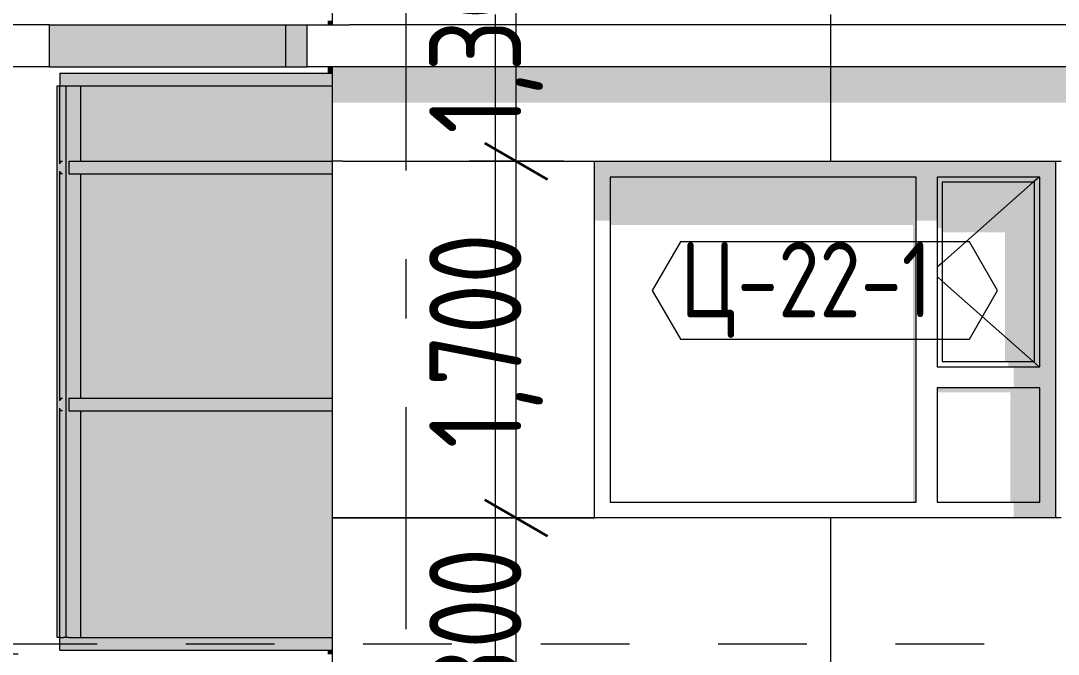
# Model space of a CAD drawing. Header units: millimetres. Extents: x 18162 to 7085488, y 72188 to 247925.
# Drawn here: x 5804672 to 5809622, y 142334 to 145354 of the extents above; entities that cross this region are included whole.
import ezdxf
from ezdxf.enums import TextEntityAlignment as Align

# ---------------------------------------------------------------- set-up
doc = ezdxf.new("R2010")
doc.units = ezdxf.units.MM
doc.header["$MEASUREMENT"] = 0
doc.linetypes.add('Dashed', pattern=[423.333333, 211.666667, -211.666667])
doc.linetypes.add('Double Dashed', pattern=[1093.611073, 529.166651, -211.666656, 141.111112, -211.666656])
for name, color, linetype in [('Archicad Windows', 7, 'Continuous'), ('Finish - Wall', 7, 'Continuous'), ('Structural - Bearing', 7, 'Continuous'), ('Structural - Grid', 7, 'Continuous')]:
    doc.layers.add(name, color=color, linetype=linetype)
doc.styles.add('GENERATED_STYLE_3', font='', dxfattribs={"width": 0.8})
doc.styles.get('GENERATED_STYLE_3').set_extended_font_data('ISOCPEUR MON')
doc.dimstyles.new('GENERATED_STYLE__15', dxfattribs={"dimtxt": 440.00001, "dimasz": 228, "dimexe": 0.18, "dimexo": 150, "dimgap": 0, "dimtad": 1, "dimdec": 0, "dimzin": 0, "dimdsep": 46, "dimtxsty": 'GENERATED_STYLE_3', "dimblk": 'ARROWHEAD_2', "dimblk1": 'ARROWHEAD_2', "dimblk2": 'ARROWHEAD_2', "dimcen": 0.09, "dimclrd": 13, "dimclre": 13, "dimclrt": 13, "dimadec": 0, "dimazin": 0, "dimtfac": 1, "dimtdec": 4, "dimtmove": 0, "dimatfit": 3, "dimfxl": 1, "dimtolj": 1, "dimtzin": 0, "dimarcsym": 0})
doc.dimstyles.new('GENERATED_STYLE__19', dxfattribs={"dimtxt": 440.00001, "dimasz": 228, "dimexe": 0.18, "dimexo": 31028.935828, "dimgap": 0, "dimtad": 1, "dimdec": 0, "dimzin": 0, "dimdsep": 46, "dimtxsty": 'GENERATED_STYLE_3', "dimblk": 'ARROWHEAD_2', "dimblk1": 'ARROWHEAD_2', "dimblk2": 'ARROWHEAD_2', "dimcen": 0.09, "dimclrd": 13, "dimclre": 13, "dimclrt": 13, "dimadec": 0, "dimazin": 0, "dimtfac": 1, "dimtdec": 4, "dimtmove": 0, "dimatfit": 3, "dimfxl": 1, "dimtolj": 1, "dimtzin": 0, "dimarcsym": 0})
doc.dimstyles.new('GENERATED_STYLE__21', dxfattribs={"dimtxt": 440.00001, "dimasz": 228, "dimexe": 0.18, "dimexo": 31149.347984, "dimgap": 0, "dimtad": 1, "dimdec": 0, "dimzin": 0, "dimdsep": 46, "dimtxsty": 'GENERATED_STYLE_3', "dimblk": 'ARROWHEAD_2', "dimblk1": 'ARROWHEAD_2', "dimblk2": 'ARROWHEAD_2', "dimcen": 0.09, "dimclrd": 13, "dimclre": 13, "dimclrt": 13, "dimadec": 0, "dimazin": 0, "dimtfac": 1, "dimtdec": 4, "dimtmove": 0, "dimatfit": 3, "dimfxl": 1, "dimtolj": 1, "dimtzin": 0, "dimarcsym": 0})
doc.dimstyles.new('GENERATED_STYLE__30', dxfattribs={"dimtxt": 440.00001, "dimasz": 228, "dimexe": 0.18, "dimexo": 0.0625, "dimgap": 0, "dimtad": 1, "dimdec": 0, "dimzin": 0, "dimdsep": 46, "dimtxsty": 'GENERATED_STYLE_3', "dimblk": 'ARROWHEAD_2', "dimblk1": 'ARROWHEAD_2', "dimblk2": 'ARROWHEAD_2', "dimcen": 0.09, "dimclrd": 13, "dimclre": 13, "dimclrt": 13, "dimadec": 0, "dimazin": 0, "dimtfac": 1, "dimtdec": 4, "dimtmove": 0, "dimatfit": 3, "dimfxl": 1, "dimtolj": 1, "dimtzin": 0, "dimarcsym": 0})

# ---------------------------------------------------------------- blocks, each defined once
blk = doc.blocks.new('*X2405', base_point=(5785635.3, 106384.1))
at = {"layer": 'Structural - Bearing', "color": 8, "linetype": 'Continuous', "lineweight": 13}
for p, q in [((5806208.8, 144684.1), (5806158.8, 144684.1)), ((5806158.8, 142984.1), (5806208.8, 142984.1)), ((5806208.8, 142984.1), (5806158.8, 142984.1))]:
    blk.add_line(p, q, dxfattribs=at)
blk = doc.blocks.new('*X2406', base_point=(5785635.3, 106384.1))
at = {"layer": 'Structural - Bearing', "color": 8, "linetype": 'Continuous', "lineweight": 13}
for p, q in [((5806935.3, 145134.1), (5806935.3, 142984.1)), ((5808535.3, 145134.1), (5808535.3, 144684.1)), ((5806208.8, 144684.1), (5806435.3, 144684.1)), ((5806435.3, 144684.1), (5806935.3, 144684.1)), ((5806935.3, 144684.1), (5807408.8, 144684.1)), ((5809608.8, 144684.1), (5809635.3, 144684.1)), ((5806208.8, 142984.1), (5806435.3, 142984.1)), ((5806435.3, 142984.1), (5806208.8, 142984.1)), ((5806935.3, 142984.1), (5806435.3, 142984.1)), ((5806435.3, 142984.1), (5806935.3, 142984.1)), ((5806935.3, 142984.1), (5807408.8, 142984.1)), ((5806935.3, 142984.1), (5806935.3, 142384.1)), ((5807408.8, 142984.1), (5806935.3, 142984.1)), ((5808535.3, 142984.1), (5808535.3, 142384.1)), ((5809635.3, 142984.1), (5809608.8, 142984.1)), ((5806935.3, 142384.1), (5806935.3, 142284.1)), ((5808535.3, 142384.1), (5808535.3, 142284.1))]:
    blk.add_line(p, q, dxfattribs=at)
blk = doc.blocks.new('*X2416', base_point=(5785635.3, 106384.1))
at = {"layer": 'Structural - Bearing', "color": 8, "linetype": 'Continuous', "lineweight": 13}
for p, q in [((5806935.3, 145334.1), (5806935.3, 145134.1)), ((5808535.3, 145334.1), (5808535.3, 145134.1))]:
    blk.add_line(p, q, dxfattribs=at)
blk = doc.blocks.new('*X2421', base_point=(5785635.3, 106384.1))
at = {"layer": 'Structural - Bearing', "color": 8, "linetype": 'Continuous', "lineweight": 13}
for p, q in [((5806935.3, 145384.1), (5806935.3, 145334.1)), ((5808535.3, 145384.1), (5808535.3, 145334.1))]:
    blk.add_line(p, q, dxfattribs=at)
blk = doc.blocks.new('*X2425', base_point=(5785635.3, 106384.1))
at = {"layer": 'Structural - Bearing', "color": 7, "linetype": 'Continuous', "lineweight": 9}
blk.add_line((5805935.3, 145334.1), (5805935.3, 145134.1), dxfattribs=at)
blk = doc.blocks.new('*D2547', base_point=(5785635.3, 106384.1))
at = {"color": 12, "linetype": 'Continuous', "lineweight": 35}
for p, q in [((5803132.1, 142420.7), (5803432.1, 142247.5)), ((5803132.1, 142220.7), (5803432.1, 142047.5))]:
    blk.add_line(p, q, dxfattribs=at)
at = {"color": 13, "linetype": 'Continuous', "lineweight": 13}
for p, q in [((5804658.8, 142334.1), (5803057.1, 142334.1)), ((5803282.1, 142134.1), (5803282.1, 142334.1)), ((5804658.8, 142134.1), (5803057.1, 142134.1))]:
    blk.add_line(p, q, dxfattribs=at)
blk = doc.blocks.new('ARROWHEAD_2')
at = {"color": 0, "linetype": 'Continuous', "lineweight": 0}
for p, q in [((-0.378, -0.655), (0.378, 0.655)), ((0, 0), (-1, 0))]:
    blk.add_line(p, q, dxfattribs=at)
blk = doc.blocks.new('*D2548', base_point=(5785635.3, 106384.1))
at = {"color": 12, "linetype": 'Continuous', "lineweight": 35}
for p, q in [((5803132.1, 145220.7), (5803432.1, 145047.5)), ((5803132.1, 142420.7), (5803432.1, 142247.5))]:
    blk.add_line(p, q, dxfattribs=at)
at = {"color": 13, "linetype": 'Continuous', "lineweight": 13}
for p, q in [((5804658.8, 145134.1), (5803057.1, 145134.1)), ((5803282.1, 142334.1), (5803282.1, 145134.1)), ((5804658.8, 142334.1), (5803057.1, 142334.1))]:
    blk.add_line(p, q, dxfattribs=at)
at = {"color": 13, "lineweight": 13, "char_height": 440, "attachment_point": 7, "rotation": 90, "style": 'GENERATED_STYLE_3'}
for s, insert in [('\\A1;{\\pql;\\fISOCPEUR MON|b0|i0|c0|p0;\\W0.800000;2,800}', (5803409.6, 143549.6)), ('\\A1;{\\pql;\\fISOCPEUR MON|b0|i0|c0|p0;\\W0.800000;200}', (5803321.8, 142420.8))]:
    blk.add_mtext(s, dxfattribs=dict(at, insert=insert))
blk = doc.blocks.new('*D2549', base_point=(5785635.3, 106384.1))
at = {"color": 12, "linetype": 'Continuous', "lineweight": 35}
for p, q in [((5803132.1, 145420.7), (5803432.1, 145247.5)), ((5803132.1, 145220.7), (5803432.1, 145047.5))]:
    blk.add_line(p, q, dxfattribs=at)
at = {"color": 13, "linetype": 'Continuous', "lineweight": 13}
for p, q in [((5804658.8, 145334.1), (5803057.1, 145334.1)), ((5803282.1, 145134.1), (5803282.1, 145334.1)), ((5804658.8, 145134.1), (5803057.1, 145134.1))]:
    blk.add_line(p, q, dxfattribs=at)
blk = doc.blocks.new('*D2550', base_point=(5785635.3, 106384.1))
at = {"color": 12, "linetype": 'Continuous', "lineweight": 35}
for p, q in [((5803132.1, 148220.7), (5803432.1, 148047.5)), ((5803132.1, 145420.7), (5803432.1, 145247.5))]:
    blk.add_line(p, q, dxfattribs=at)
at = {"color": 13, "linetype": 'Continuous', "lineweight": 13}
for p, q in [((5804658.8, 148134.1), (5803057.1, 148134.1)), ((5803282.1, 145334.1), (5803282.1, 148134.1)), ((5804658.8, 145334.1), (5803057.1, 145334.1))]:
    blk.add_line(p, q, dxfattribs=at)
at = {"color": 13, "lineweight": 13, "char_height": 440, "attachment_point": 7, "rotation": 90, "style": 'GENERATED_STYLE_3'}
for s, insert in [('\\A1;{\\pql;\\fISOCPEUR MON|b0|i0|c0|p0;\\W0.800000;2,800}', (5803409.6, 146549.6)), ('\\A1;{\\pql;\\fISOCPEUR MON|b0|i0|c0|p0;\\W0.800000;200}', (5803321.8, 145420.8))]:
    blk.add_mtext(s, dxfattribs=dict(at, insert=insert))
blk = doc.blocks.new('*D2582', base_point=(5785635.3, 106384.1))
at = {"color": 12, "linetype": 'Continuous', "lineweight": 35}
for p, q in [((5806885.7, 143070.7), (5807185.7, 142897.5)), ((5806885.7, 141770.7), (5807185.7, 141597.5))]:
    blk.add_line(p, q, dxfattribs=at)
at = {"color": 13, "linetype": 'Continuous', "lineweight": 13}
for p, q in [((5807260.7, 142984.1), (5806810.7, 142984.1)), ((5807035.7, 141684.1), (5807035.7, 142984.1)), ((5807260.7, 141684.1), (5806810.7, 141684.1))]:
    blk.add_line(p, q, dxfattribs=at)
at = {"color": 13, "lineweight": 13, "insert": (5807163.3, 141815.9), "char_height": 440, "attachment_point": 7, "rotation": 90, "style": 'GENERATED_STYLE_3'}
blk.add_mtext('\\A1;{\\pql;\\fISOCPEUR MON|b0|i0|c0|p0;\\W0.800000;1,300}', dxfattribs=at)
blk = doc.blocks.new('*D2583', base_point=(5785635.3, 106384.1))
at = {"color": 12, "linetype": 'Continuous', "lineweight": 35}
for p, q in [((5806885.7, 144770.7), (5807185.7, 144597.5)), ((5806885.7, 143070.7), (5807185.7, 142897.5))]:
    blk.add_line(p, q, dxfattribs=at)
at = {"color": 13, "linetype": 'Continuous', "lineweight": 13}
for p, q in [((5807260.7, 144684.1), (5806810.7, 144684.1)), ((5807035.7, 142984.1), (5807035.7, 144684.1)), ((5807260.7, 142984.1), (5806810.7, 142984.1))]:
    blk.add_line(p, q, dxfattribs=at)
at = {"color": 13, "lineweight": 13, "insert": (5807163.3, 143315.9), "char_height": 440, "attachment_point": 7, "rotation": 90, "style": 'GENERATED_STYLE_3'}
blk.add_mtext('\\A1;{\\pql;\\fISOCPEUR MON|b0|i0|c0|p0;\\W0.800000;1,700}', dxfattribs=at)
blk = doc.blocks.new('*D2584', base_point=(5785635.3, 106384.1))
at = {"color": 12, "linetype": 'Continuous', "lineweight": 35}
for p, q in [((5806885.7, 146070.7), (5807185.7, 145897.5)), ((5806885.7, 144770.7), (5807185.7, 144597.5))]:
    blk.add_line(p, q, dxfattribs=at)
at = {"color": 13, "linetype": 'Continuous', "lineweight": 13}
for p, q in [((5807260.7, 145984.1), (5806810.7, 145984.1)), ((5807035.7, 144684.1), (5807035.7, 145984.1)), ((5807260.7, 144684.1), (5806810.7, 144684.1))]:
    blk.add_line(p, q, dxfattribs=at)
at = {"color": 13, "lineweight": 13, "insert": (5807163.3, 144815.9), "char_height": 440, "attachment_point": 7, "rotation": 90, "style": 'GENERATED_STYLE_3'}
blk.add_mtext('\\A1;{\\pql;\\fISOCPEUR MON|b0|i0|c0|p0;\\W0.800000;1,300}', dxfattribs=at)
blk = doc.blocks.new('*D2616', base_point=(5785635.3, 106384.1))
at = {"color": 12, "linetype": 'Continuous', "lineweight": 35}
for p, q in [((5838328.4, 142420.7), (5838628.4, 142247.5)), ((5838328.4, 142220.7), (5838628.4, 142047.5))]:
    blk.add_line(p, q, dxfattribs=at)
at = {"color": 13, "linetype": 'Continuous', "lineweight": 13}
for p, q in [((5838703.4, 142334.1), (5837187.8, 142334.1)), ((5838478.4, 142134.1), (5838478.4, 142334.1)), ((5838703.4, 142134.1), (5837187.8, 142134.1))]:
    blk.add_line(p, q, dxfattribs=at)
blk = doc.blocks.new('*D2617', base_point=(5785635.3, 106384.1))
at = {"color": 12, "linetype": 'Continuous', "lineweight": 35}
for p, q in [((5838328.4, 145220.7), (5838628.4, 145047.5)), ((5838328.4, 142420.7), (5838628.4, 142247.5))]:
    blk.add_line(p, q, dxfattribs=at)
at = {"color": 13, "linetype": 'Continuous', "lineweight": 13}
for p, q in [((5838703.4, 145134.1), (5837187.8, 145134.1)), ((5838478.4, 142334.1), (5838478.4, 145134.1)), ((5838703.4, 142334.1), (5837187.8, 142334.1))]:
    blk.add_line(p, q, dxfattribs=at)
at = {"color": 13, "lineweight": 13, "char_height": 440, "attachment_point": 7, "rotation": 90, "style": 'GENERATED_STYLE_3'}
for s, insert in [('\\A1;{\\pql;\\fISOCPEUR MON|b0|i0|c0|p0;\\W0.800000;2,800}', (5838605.9, 143549.6)), ('\\A1;{\\pql;\\fISOCPEUR MON|b0|i0|c0|p0;\\W0.800000;200}', (5838518.1, 142420.8))]:
    blk.add_mtext(s, dxfattribs=dict(at, insert=insert))
blk = doc.blocks.new('*D2618', base_point=(5785635.3, 106384.1))
at = {"color": 12, "linetype": 'Continuous', "lineweight": 35}
for p, q in [((5838328.4, 145420.7), (5838628.4, 145247.5)), ((5838328.4, 145220.7), (5838628.4, 145047.5))]:
    blk.add_line(p, q, dxfattribs=at)
at = {"color": 13, "linetype": 'Continuous', "lineweight": 13}
for p, q in [((5838703.4, 145334.1), (5837187.8, 145334.1)), ((5838478.4, 145134.1), (5838478.4, 145334.1)), ((5838703.4, 145134.1), (5837187.8, 145134.1))]:
    blk.add_line(p, q, dxfattribs=at)
blk = doc.blocks.new('*D2619', base_point=(5785635.3, 106384.1))
at = {"color": 12, "linetype": 'Continuous', "lineweight": 35}
for p, q in [((5838328.4, 148220.7), (5838628.4, 148047.5)), ((5838328.4, 145420.7), (5838628.4, 145247.5))]:
    blk.add_line(p, q, dxfattribs=at)
at = {"color": 13, "linetype": 'Continuous', "lineweight": 13}
for p, q in [((5838703.4, 148134.1), (5837187.8, 148134.1)), ((5838478.4, 145334.1), (5838478.4, 148134.1)), ((5838703.4, 145334.1), (5837187.8, 145334.1))]:
    blk.add_line(p, q, dxfattribs=at)
at = {"color": 13, "lineweight": 13, "char_height": 440, "attachment_point": 7, "rotation": 90, "style": 'GENERATED_STYLE_3'}
for s, insert in [('\\A1;{\\pql;\\fISOCPEUR MON|b0|i0|c0|p0;\\W0.800000;2,800}', (5838605.9, 146549.6)), ('\\A1;{\\pql;\\fISOCPEUR MON|b0|i0|c0|p0;\\W0.800000;200}', (5838518.1, 145420.8))]:
    blk.add_mtext(s, dxfattribs=dict(at, insert=insert))
blk = doc.blocks.new('*D2639', base_point=(5785635.3, 106384.1))
at = {"color": 12, "linetype": 'Continuous', "lineweight": 35}
for p, q in [((5802232.1, 145220.7), (5802532.1, 145047.5)), ((5802232.1, 112420.7), (5802532.1, 112247.5))]:
    blk.add_line(p, q, dxfattribs=at)
at = {"color": 13, "linetype": 'Continuous', "lineweight": 13}
for p, q in [((5804808.8, 145134.1), (5802157.1, 145134.1)), ((5802382.1, 112334.1), (5802382.1, 145134.1)), ((5804808.8, 112334.1), (5802157.1, 112334.1)), ((5802382.1, 112134.1), (5802382.1, 112334.1))]:
    blk.add_line(p, q, dxfattribs=at)
at = {"color": 13, "lineweight": 13, "char_height": 440, "attachment_point": 7, "rotation": 90, "style": 'GENERATED_STYLE_3'}
for s, insert in [('\\A1;{\\pql;\\fISOCPEUR MON|b0|i0|c0|p0;\\W0.800000;200}', (5802421.8, 144309.7)), ('\\A1;{\\pql;\\fISOCPEUR MON|b0|i0|c0|p0;\\W0.800000;32,800}', (5802509.6, 127689))]:
    blk.add_mtext(s, dxfattribs=dict(at, insert=insert))
blk = doc.blocks.new('*D2640', base_point=(5785635.3, 106384.1))
at = {"color": 12, "linetype": 'Continuous', "lineweight": 35}
for p, q in [((5802232.1, 145420.7), (5802532.1, 145247.5)), ((5802232.1, 145220.7), (5802532.1, 145047.5))]:
    blk.add_line(p, q, dxfattribs=at)
at = {"color": 13, "linetype": 'Continuous', "lineweight": 13}
for p, q in [((5804808.8, 145334.1), (5802157.1, 145334.1)), ((5802382.1, 145134.1), (5802382.1, 145334.1)), ((5804808.8, 145134.1), (5802157.1, 145134.1))]:
    blk.add_line(p, q, dxfattribs=at)
blk = doc.blocks.new('*D2641', base_point=(5785635.3, 106384.1))
at = {"color": 12, "linetype": 'Continuous', "lineweight": 35}
for p, q in [((5802232.1, 151220.7), (5802532.1, 151047.5)), ((5802232.1, 145420.7), (5802532.1, 145247.5))]:
    blk.add_line(p, q, dxfattribs=at)
at = {"color": 13, "linetype": 'Continuous', "lineweight": 13}
for p, q in [((5804808.8, 151134.1), (5802157.1, 151134.1)), ((5802382.1, 145334.1), (5802382.1, 151134.1)), ((5804808.8, 145334.1), (5802157.1, 145334.1))]:
    blk.add_line(p, q, dxfattribs=at)
at = {"color": 13, "lineweight": 13, "char_height": 440, "attachment_point": 7, "rotation": 90, "style": 'GENERATED_STYLE_3'}
for s, insert in [('\\A1;{\\pql;\\fISOCPEUR MON|b0|i0|c0|p0;\\W0.800000;200}', (5802421.8, 150309.7)), ('\\A1;{\\pql;\\fISOCPEUR MON|b0|i0|c0|p0;\\W0.800000;5,800}', (5802509.6, 147311.9))]:
    blk.add_mtext(s, dxfattribs=dict(at, insert=insert))
blk = doc.blocks.new('*D2646', base_point=(5785635.3, 106384.1))
at = {"color": 13, "linetype": 'Continuous', "lineweight": 13}
for p, q in [((5801482.5, 156834.1), (5801482.5, 156980.8)), ((5816658.8, 156834.1), (5801257.5, 156834.1)), ((5801482.5, 102734.1), (5801482.5, 156834.1)), ((5806188.8, 102734.1), (5801257.5, 102734.1)), ((5801482.5, 102587.4), (5801482.5, 102734.1))]:
    blk.add_line(p, q, dxfattribs=at)
at = {"color": 12, "linetype": 'Continuous', "lineweight": 35}
for p, q in [((5801632.5, 156747.5), (5801332.5, 156920.7)), ((5801332.5, 102820.7), (5801632.5, 102647.5))]:
    blk.add_line(p, q, dxfattribs=at)
at = {"color": 13, "lineweight": 13, "insert": (5801610.1, 129125.4), "char_height": 440, "attachment_point": 7, "rotation": 90, "style": 'GENERATED_STYLE_3'}
blk.add_mtext('\\A1;{\\pql;\\fISOCPEUR MON|b0|i0|c0|p0;\\W0.800000;54,100}', dxfattribs=at)
blk = doc.blocks.new('Label_178_3', base_point=(5808508.8, 143834.1))
at = {"color": 13, "linetype": 'Continuous', "lineweight": 13, "flags": 128}
blk.add_lwpolyline([(5807684.9, 144068.3), (5807819, 143836.1), (5809198.6, 143836.1), (5809332.7, 144068.3), (5809198.6, 144300.6), (5807819, 144300.6)], close=True, dxfattribs=at)
at = {"color": 13, "lineweight": 13, "insert": (5807819, 144299.9), "char_height": 360, "attachment_point": 1, "style": 'GENERATED_STYLE_3'}
blk.add_mtext('\\A1;{\\pql;\\pt0,253000;\\fISOCPEUR MON|b0|i0|c0|p0;\\W0.800000;Ц-22-1\\fISOCPEUR MON|b0|i0|c0|p0;\\W0.800000;\\A1{\\H.66x;\\S^  ;}\\fISOCPEUR MON|b0|i0|c0|p0;\\W0.800000;\\fISOCPEUR MON|b0|i0|c0|p0;\\W0.800000;\\A1{\\H.66x;\\S^  ;}\\fISOCPEUR MON|b0|i0|c0|p0;\\W0.800000; \\fISOCPEUR MON|b0|i0|c0|p0;\\W0.800000;\\fISOCPEUR MON|b0|i0|c0|p0;\\W0.800000;\\fISOCPEUR MON|b0|i0|c0|p0;\\W0.800000;\\fISOCPEUR MON|b0|i0|c0|p0;\\W0.800000;\\fISOCPEUR MON|b0|i0|c0|p0;\\W0.800000;\\fISOCPEUR MON|b0|i0|c0|p0;\\W0.800000;\\fISOCPEUR MON|b0|i0|c0|p0;\\W0.800000;\\fISOCPEUR MON|b0|i0|c0|p0;\\W0.800000;\\fISOCPEUR MON|b0|i0|c0|p0;\\W0.800000;\\fISOCPEUR MON|b0|i0|c0|p0;\\W0.800000;\\fISOCPEUR MON|b0|i0|c0|p0;\\W0.800000;\\fISOCPEUR MON|b0|i0|c0|p0;\\W0.800000;\\fISOCPEUR MON|b0|i0|c0|p0;\\W0.800000;\\fISOCPEUR MON|b0|i0|c0|p0;\\W0.800000;\\fISOCPEUR MON|b0|i0|c0|p0;\\W0.800000;\\fISOCPEUR MON|b0|i0|c0|p0;\\W0.800000;\\fISOCPEUR MON|b0|i0|c0|p0;\\W0.800000;\\fISOCPEUR MON|b0|i0|c0|p0;\\W0.800000;\\fISOCPEUR MON|b0|i0|c0|p0;\\W0.800000;\\fISOCPEUR MON|b0|i0|c0|p0;\\W0.800000;\\fISOCPEUR MON|b0|i0|c0|p0;\\W0.800000;\\fISOCPEUR MON|b0|i0|c0|p0;\\W0.800000;\\fISOCPEUR MON|b0|i0|c0|p0;\\W0.800000;\\fISOCPEUR MON|b0|i0|c0|p0;\\W0.800000;\\fISOCPEUR MON|b0|i0|c0|p0;\\W0.800000;\\fISOCPEUR MON|b0|i0|c0|p0;\\W0.800000;\\fISOCPEUR MON|b0|i0|c0|p0;\\W0.800000;\\fISOCPEUR MON|b0|i0|c0|p0;\\W0.800000;\\fISOCPEUR MON|b0|i0|c0|p0;\\W0.800000;\\fISOCPEUR MON|b0|i0|c0|p0;\\W0.800000;\\fISOCPEUR MON|b0|i0|c0|p0;\\W0.800000;\\fISOCPEUR MON|b0|i0|c0|p0;\\W0.800000;\\fISOCPEUR MON|b0|i0|c0|p0;\\W0.800000;\\fISOCPEUR MON|b0|i0|c0|p0;\\W0.800000;\\fISOCPEUR MON|b0|i0|c0|p0;\\W0.800000;\\fISOCPEUR MON|b0|i0|c0|p0;\\W0.800000;\\fISOCPEUR MON|b0|i0|c0|p0;\\W0.800000;\\fISOCPEUR MON|b0|i0|c0|p0;\\W0.800000;\\fISOCPEUR MON|b0|i0|c0|p0;\\W0.800000;\\fISOCPEUR MON|b0|i0|c0|p0;\\W0.800000;\\fISOCPEUR MON|b0|i0|c0|p0;\\W0.800000;\\fISOCPEUR MON|b0|i0|c0|p0;\\W0.800000;\\fISOCPEUR MON|b0|i0|c0|p0;\\W0.800000;}', dxfattribs=at)
blk = doc.blocks.new('Standard grid marker[374]_3', base_point=(5806508.8, 166384.1))
at = {"layer": 'Structural - Grid', "color": 13, "linetype": 'Double Dashed', "lineweight": 13, "ltscale": 2}
blk.add_line((5806508.8, 165384.1), (5806508.8, 100884.1), dxfattribs=at)
at = {"layer": 'Structural - Grid', "color": 13, "lineweight": 13, "style": 'GENERATED_STYLE_3'}
blk.add_attdef('AC_MarkerText_1', text='', height=500, rotation=360, dxfattribs=at).set_placement((5806508.8, 99534.1), align=Align.TOP_CENTER)

msp = doc.modelspace()

# ---------------------------------------------------------------- hatches: boundary and pattern name
at = {"layer": 'Archicad Windows', "linetype": 'Continuous', "lineweight": 0}
for points in [[(5808943.8, 144609.1), (5809043.8, 144609.1), (5809533.8, 144609.1), (5809608.8, 144609.1), (5809608.8, 144684.1), (5807408.8, 144684.1), (5807408.8, 144609.1), (5807483.8, 144609.1)], [(5807483.8, 144609.1), (5807408.8, 144609.1), (5807408.8, 144401.2), (5807483.8, 144401.2)], [(5807483.8, 144380), (5808928.8, 144380), (5808928.8, 143059.1), (5808943.8, 143059.1), (5808943.8, 144609.1), (5807483.8, 144609.1)], [(5808943.8, 144609.1), (5808943.8, 144401.2), (5809043.8, 144401.2), (5809043.8, 144609.1)], [(5809533.8, 144609.1), (5809043.8, 144609.1), (5809043.8, 144584.1), (5809068.8, 144584.1), (5809508.8, 144584.1), (5809533.8, 144584.1)], [(5809533.8, 143704.1), (5809533.8, 143604.1), (5809533.8, 143059.1), (5809608.8, 143059.1), (5809608.8, 144609.1), (5809533.8, 144609.1)], [(5809043.8, 144584.1), (5809043.8, 144365.9), (5809068.8, 144365.9), (5809068.8, 144584.1)], [(5809068.8, 144584.1), (5809068.8, 144344.7), (5809368.8, 144344.7), (5809368.8, 143729.1), (5809508.8, 143729.1), (5809508.8, 144584.1)], [(5809508.8, 143729.1), (5809533.8, 143729.1), (5809533.8, 144584.1), (5809508.8, 144584.1)], [(5809533.8, 143729.1), (5809383.8, 143729.1), (5809383.8, 143704.1), (5809533.8, 143704.1)], [(5809408.8, 143704.1), (5809408.8, 143604.1), (5809533.8, 143604.1), (5809533.8, 143704.1)], [(5809533.8, 143604.1), (5809043.8, 143604.1), (5809043.8, 143582.9), (5809393.8, 143582.9), (5809393.8, 143059.1), (5809533.8, 143059.1)], [(5809408.8, 142984.1), (5809608.8, 142984.1), (5809608.8, 143059.1), (5809408.8, 143059.1)]]:
    msp.add_hatch(color=49, dxfattribs=at).paths.add_polyline_path(points)
at = {"layer": 'Finish - Wall', "linetype": 'Continuous', "lineweight": 0}
for points in [[(5804858.8, 145044.1), (5806158.8, 145044.1), (5806158.8, 145104.1), (5804858.8, 145104.1)], [(5804858.8, 145044.1), (5804846.4, 145044.1), (5804846.4, 144654.1), (5804888.8, 144654.1), (5804888.8, 145044.1), (5804871.4, 145044.1), (5804871.4, 144684.1), (5804858.8, 144671.5)], [(5804858.8, 144684.1), (5804871.4, 144684.1), (5804871.4, 145044.1), (5804858.8, 145044.1)], [(5804888.8, 145044.1), (5804888.8, 144654.1), (5804901.2, 144654.1), (5804901.2, 144684.1), (5804906.2, 144684.1), (5804906.2, 145044.1)], [(5804958.8, 145044.1), (5804906.2, 145044.1), (5804906.2, 144684.1), (5804958.8, 144684.1)], [(5804958.8, 145044.1), (5804958.8, 144684.1), (5806158.8, 144684.1), (5806158.8, 145044.1)], [(5804871.4, 144684.1), (5804858.8, 144684.1), (5804858.8, 144671.5)], [(5804888.8, 143524.1), (5804901.2, 143524.1), (5804901.2, 143554.1), (5804906.2, 143554.1), (5804906.2, 144624.1), (5804901.2, 144624.1), (5804901.2, 144654.1), (5804888.8, 144654.1)], [(5804901.2, 144624.1), (5806158.8, 144624.1), (5806158.8, 144684.1), (5804901.2, 144684.1)], [(5804858.8, 144636.6), (5804858.8, 144624.1), (5804871.4, 144624.1)], [(5804858.8, 144624.1), (5804858.8, 143554.1), (5804871.4, 143554.1), (5804871.4, 144624.1)], [(5804906.2, 144624.1), (5804906.2, 143554.1), (5804958.8, 143554.1), (5804958.8, 144624.1)], [(5804958.8, 143554.1), (5806158.8, 143554.1), (5806158.8, 144624.1), (5804958.8, 144624.1)], [(5804846.4, 142414.1), (5804858.8, 142414.1), (5804858.8, 143506.6), (5804871.4, 143494.1), (5804871.4, 142414.1), (5804888.8, 142414.1), (5804888.8, 143524.1), (5804846.4, 143524.1)], [(5804858.8, 143554.1), (5804858.8, 143541.5), (5804871.4, 143554.1)], [(5804888.8, 142414.1), (5804906.2, 142414.1), (5804906.2, 143494.1), (5804901.2, 143494.1), (5804901.2, 143524.1), (5804888.8, 143524.1)], [(5804901.2, 143494.1), (5806158.8, 143494.1), (5806158.8, 143554.1), (5804901.2, 143554.1)], [(5804858.8, 143506.6), (5804858.8, 143494.1), (5804871.4, 143494.1)], [(5804858.8, 142414.1), (5804871.4, 142414.1), (5804871.4, 143494.1), (5804858.8, 143494.1)], [(5804958.8, 143494.1), (5804906.2, 143494.1), (5804906.2, 142414.1), (5804958.8, 142414.1)], [(5804958.8, 143494.1), (5804958.8, 142414.1), (5806158.8, 142414.1), (5806158.8, 143494.1)], [(5804858.8, 142354.1), (5806158.8, 142354.1), (5806158.8, 142414.1), (5804858.8, 142414.1)]]:
    msp.add_hatch(color=49, dxfattribs=at).paths.add_polyline_path(points)
h = msp.add_hatch(color=49, dxfattribs=at)
h.paths.add_polyline_path([(5804846.4, 143524.1), (5804888.8, 143524.1), (5804888.8, 144654.1), (5804846.4, 144654.1)])
h.paths.add_polyline_path([(5804858.8, 143541.5), (5804858.8, 144636.6), (5804871.4, 144624.1), (5804871.4, 143554.1)], flags=0)
at = {"layer": 'Structural - Bearing', "linetype": 'Continuous', "lineweight": 0}
for points in [[(5806158.8, 145354.1), (5806138.8, 145354.1), (5806138.8, 145334.1), (5806158.8, 145334.1)], [(5804808.8, 145134.1), (5806038.4, 145134.1), (5806038.4, 145334.1), (5804808.8, 145334.1)], [(5806158.8, 145134.1), (5806138.8, 145134.1), (5806138.8, 145104.1), (5806158.8, 145104.1)], [(5806158.8, 145134.1), (5806158.8, 144964), (5806208.8, 144964), (5806208.8, 145134.1)], [(5806238.4, 145134.1), (5806208.8, 145134.1), (5806208.8, 144964), (5812168.8, 144964), (5812168.8, 144684.1), (5812408.8, 144684.1), (5812408.8, 142984.1), (5812168.8, 142984.1), (5812168.8, 142284.1), (5813408.8, 142284.1), (5813408.8, 142334.1), (5816958.8, 142334.1), (5816958.8, 142354.1), (5813458.8, 142354.1), (5813458.8, 142414.1), (5813439.3, 142414.1), (5813439.3, 145044.1), (5813458.8, 145044.1), (5813458.8, 145104.1), (5816958.8, 145104.1), (5816958.8, 145134.1)], [(5806158.8, 142354.1), (5806138.8, 142354.1), (5806138.8, 142334.1), (5806158.8, 142334.1)]]:
    msp.add_hatch(color=49, dxfattribs=at).paths.add_polyline_path(points)

# ---------------------------------------------------------------- linework, layer by layer
at = {"color": 8, "linetype": 'Dashed', "lineweight": 13, "ltscale": 2}
msp.add_line((5800379.4, 142384.1), (5841359.8, 142384.1), dxfattribs=at)
at = {"layer": 'Archicad Windows', "color": 7, "linetype": 'Continuous', "lineweight": 13}
for p, q in [((5807408.8, 142984.1), (5807408.8, 144684.1)), ((5807408.8, 144684.1), (5809608.8, 144684.1)), ((5809608.8, 144684.1), (5809608.8, 142984.1)), ((5809608.8, 142984.1), (5807408.8, 142984.1))]:
    msp.add_line(p, q, dxfattribs=at)
at = {"layer": 'Archicad Windows', "color": 7, "linetype": 'Continuous', "lineweight": 9}
for p, q in [((5807483.8, 144609.1), (5807483.8, 143059.1)), ((5808943.8, 144609.1), (5807483.8, 144609.1)), ((5808943.8, 143059.1), (5808943.8, 144609.1)), ((5809043.8, 144609.1), (5809043.8, 143704.1)), ((5809533.8, 144609.1), (5809043.8, 144609.1)), ((5809530.6, 144609.1), (5809502.3, 144584.1)), ((5809533.8, 143704.1), (5809533.8, 144609.1)), ((5809068.8, 144584.1), (5809068.8, 143729.1)), ((5809508.8, 144584.1), (5809068.8, 144584.1)), ((5809502.3, 144584.1), (5809068.8, 144200.8)), ((5809508.8, 143729.1), (5809508.8, 144584.1)), ((5809068.8, 144200.8), (5809043.8, 144178.7)), ((5809068.8, 144112.4), (5809043.8, 144134.5)), ((5809502.3, 143729.1), (5809068.8, 144112.4)), ((5809068.8, 143729.1), (5809508.8, 143729.1)), ((5809530.6, 143704.1), (5809502.3, 143729.1)), ((5809043.8, 143704.1), (5809533.8, 143704.1)), ((5809043.8, 143604.1), (5809043.8, 143059.1)), ((5809533.8, 143604.1), (5809043.8, 143604.1)), ((5809533.8, 143059.1), (5809533.8, 143604.1)), ((5807483.8, 143059.1), (5808943.8, 143059.1)), ((5809043.8, 143059.1), (5809533.8, 143059.1))]:
    msp.add_line(p, q, dxfattribs=at)
at = {"layer": 'Finish - Wall', "color": 7, "linetype": 'Continuous', "lineweight": 9}
for p, q in [((5804858.8, 145104.1), (5804858.8, 145044.1)), ((5804858.8, 145104.1), (5806158.8, 145104.1)), ((5804846.4, 145044.1), (5804858.8, 145044.1)), ((5804846.4, 144654.1), (5804846.4, 145044.1)), ((5804858.8, 145044.1), (5806158.8, 145044.1)), ((5804858.8, 144684.1), (5804858.8, 145044.1)), ((5804888.8, 144654.1), (5804888.8, 145044.1)), ((5804958.8, 144684.1), (5804958.8, 145044.1)), ((5804846.4, 143524.1), (5804846.4, 144654.1)), ((5804858.8, 144671.5), (5804858.8, 144684.1)), ((5804858.8, 144684.1), (5804871.4, 144684.1)), ((5804888.8, 143524.1), (5804888.8, 144654.1)), ((5804901.2, 144684.1), (5806158.8, 144684.1)), ((5804901.2, 144684.1), (5804901.2, 144624.1)), ((5804858.8, 144624.1), (5804858.8, 144636.6)), ((5804871.4, 144624.1), (5804858.8, 144624.1)), ((5804858.8, 143554.1), (5804858.8, 144624.1)), ((5804901.2, 144624.1), (5806158.8, 144624.1)), ((5804958.8, 143554.1), (5804958.8, 144624.1)), ((5804846.4, 142414.1), (5804846.4, 143524.1)), ((5804858.8, 143541.5), (5804858.8, 143554.1)), ((5804858.8, 143554.1), (5804871.4, 143554.1)), ((5804888.8, 142414.1), (5804888.8, 143524.1)), ((5804901.2, 143554.1), (5806158.8, 143554.1)), ((5804901.2, 143554.1), (5804901.2, 143494.1)), ((5804858.8, 143494.1), (5804858.8, 143506.6)), ((5804871.4, 143494.1), (5804858.8, 143494.1)), ((5804858.8, 142414.1), (5804858.8, 143494.1)), ((5804901.2, 143494.1), (5806158.8, 143494.1)), ((5804958.8, 142414.1), (5804958.8, 143494.1)), ((5804858.8, 142414.1), (5804846.4, 142414.1)), ((5804858.8, 142414.1), (5804876.4, 142414.1)), ((5804858.8, 142354.1), (5804858.8, 142414.1)), ((5804888.8, 142414.1), (5804876.4, 142414.1)), ((5804901.2, 142414.1), (5804888.8, 142414.1)), ((5804901.2, 142414.1), (5806158.8, 142414.1)), ((5804858.8, 142354.1), (5806158.8, 142354.1))]:
    msp.add_line(p, q, dxfattribs=at)
at = {"layer": 'Structural - Bearing', "color": 7, "linetype": 'Continuous', "lineweight": 13}
for p, q in [((5806158.8, 145334.1), (5806158.8, 148284.1)), ((5806138.8, 145354.1), (5806138.8, 145334.1)), ((5804808.8, 145334.1), (5806038.4, 145334.1)), ((5804808.8, 145134.1), (5804808.8, 145334.1)), ((5806038.4, 145334.1), (5806238.4, 145334.1)), ((5806038.4, 145134.1), (5806038.4, 145334.1)), ((5813408.8, 145334.1), (5806238.4, 145334.1)), ((5804808.8, 145134.1), (5806038.4, 145134.1)), ((5806238.4, 145134.1), (5806038.4, 145134.1)), ((5806138.8, 145134.1), (5806138.8, 145104.1)), ((5806158.8, 142284.1), (5806158.8, 145134.1)), ((5813408.8, 145134.1), (5806238.4, 145134.1)), ((5806138.8, 142354.1), (5806138.8, 142334.1))]:
    msp.add_line(p, q, dxfattribs=at)

# ---------------------------------------------------------------- block references
at = {"color": 12, "linetype": 'Continuous', "lineweight": 13}
msp.add_blockref('Label_178_3', (5808508.8, 143834.1), dxfattribs=at)
at = {"layer": 'Structural - Bearing', "lineweight": 0}
for name in ['*X2421', '*X2425', '*X2416', '*X2406', '*X2405']:
    msp.add_blockref(name, (5785635.3, 106384.1), dxfattribs=at)
at = {"layer": 'Structural - Grid', "color": 13, "linetype": 'Continuous', "lineweight": 13}
msp.add_blockref('Standard grid marker[374]_3', (5806508.8, 166384.1), dxfattribs=at)

# ---------------------------------------------------------------- dimensions: what is measured, and where the dimension line sits
at = {"color": 13, "linetype": 'Continuous', "lineweight": 13}
for base, p1, p2, dimstyle, picture, middle in [((5801482.5, 156834.1), (5806188.8, 102734.1), (5816658.8, 156834.1), 'GENERATED_STYLE__30', '*D2646', (5801174.5, 130029.9)), ((5802382.1, 151134.1), (5804808.8, 145334.1), (5804808.8, 151134.1), 'GENERATED_STYLE__30', '*D2641', (5802074.1, 148049)), ((5803282.1, 148134.1), (5805423.6, 145334.1), (5805483.8, 148134.1), 'GENERATED_STYLE__15', '*D2550', (5802974.1, 147286.7)), ((5838478.4, 148134.1), (5805423.6, 145334.1), (5805483.8, 148134.1), 'GENERATED_STYLE__19', '*D2619', (5838170.4, 147286.7)), ((5807035.7, 145984.1), (5807408.8, 144684.1), (5807408.8, 145984.1), 'GENERATED_STYLE__15', '*D2584', (5806727.7, 145553)), ((5803282.1, 145334.1), (5805423.6, 145134.1), (5805423.6, 145334.1), 'GENERATED_STYLE__15', '*D2549', (5802974.1, 145923)), ((5838478.4, 145334.1), (5805423.6, 145134.1), (5805423.6, 145334.1), 'GENERATED_STYLE__21', '*D2618', (5838170.4, 145923)), ((5802382.1, 145334.1), (5804808.8, 145134.1), (5804808.8, 145334.1), 'GENERATED_STYLE__30', '*D2640', (5802074.1, 144811.9)), ((5802382.1, 145134.1), (5804808.8, 112334.1), (5804808.8, 145134.1), 'GENERATED_STYLE__30', '*D2639', (5802074.1, 128593.4)), ((5803282.1, 145134.1), (5805483.8, 142334.1), (5805423.6, 145134.1), 'GENERATED_STYLE__15', '*D2548', (5802974.1, 144286.7)), ((5838478.4, 145134.1), (5805483.8, 142334.1), (5805423.6, 145134.1), 'GENERATED_STYLE__21', '*D2617', (5838170.4, 144286.7)), ((5807035.7, 144684.1), (5807408.8, 142984.1), (5807408.8, 144684.1), 'GENERATED_STYLE__15', '*D2583', (5806727.7, 144053)), ((5807035.7, 142984.1), (5807408.8, 141684.1), (5807408.8, 142984.1), 'GENERATED_STYLE__15', '*D2582', (5806727.7, 142553)), ((5803282.1, 142334.1), (5805483.8, 142134.1), (5805483.8, 142334.1), 'GENERATED_STYLE__15', '*D2547', (5802974.1, 142923)), ((5838478.4, 142334.1), (5805483.8, 142134.1), (5805483.8, 142334.1), 'GENERATED_STYLE__19', '*D2616', (5838170.4, 142923))]:
    dim = msp.add_linear_dim(base=base, p1=p1, p2=p2, angle=90, dimstyle=dimstyle, dxfattribs=at)
    dim.commit()
    dim.dimension.update_dxf_attribs({"geometry": picture, "text_midpoint": middle, "dimtype": 160, "text_rotation": 90})

doc.saveas('drawing.dxf')
